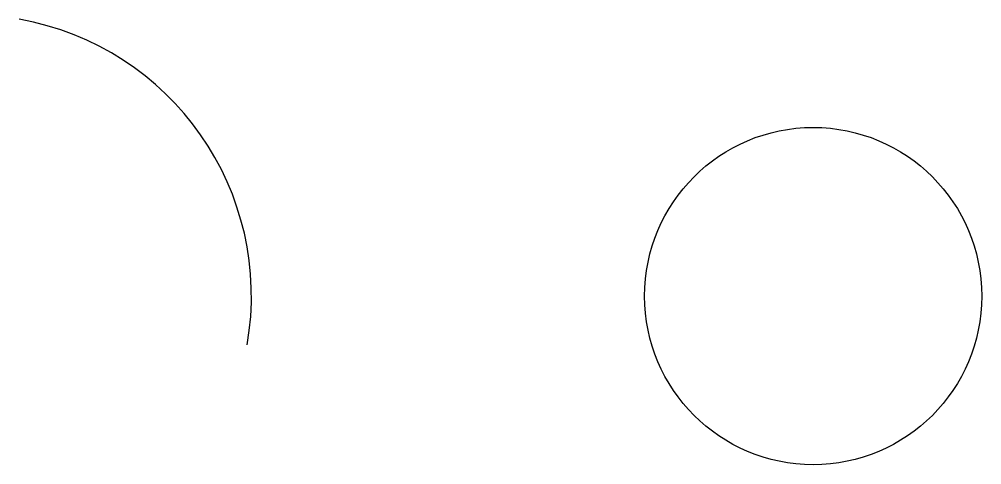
# Model space of a CAD drawing. Header units: metres. Extents: x 0.9 to 18, y -3 to 4.9.
import ezdxf

# ---------------------------------------------------------------- set-up
doc = ezdxf.new("R2010")
doc.units = ezdxf.units.M
doc.layers.add('Здания', color=7, linetype='CONTINUOUS', lineweight=25)

msp = doc.modelspace()

# ---------------------------------------------------------------- linework, layer by layer
at = {"layer": 'Здания'}
msp.add_circle((15, 0), 3, dxfattribs=at)
msp.add_arc((0, 0), 5, 350, 80, dxfattribs=at)

doc.saveas('drawing.dxf')
